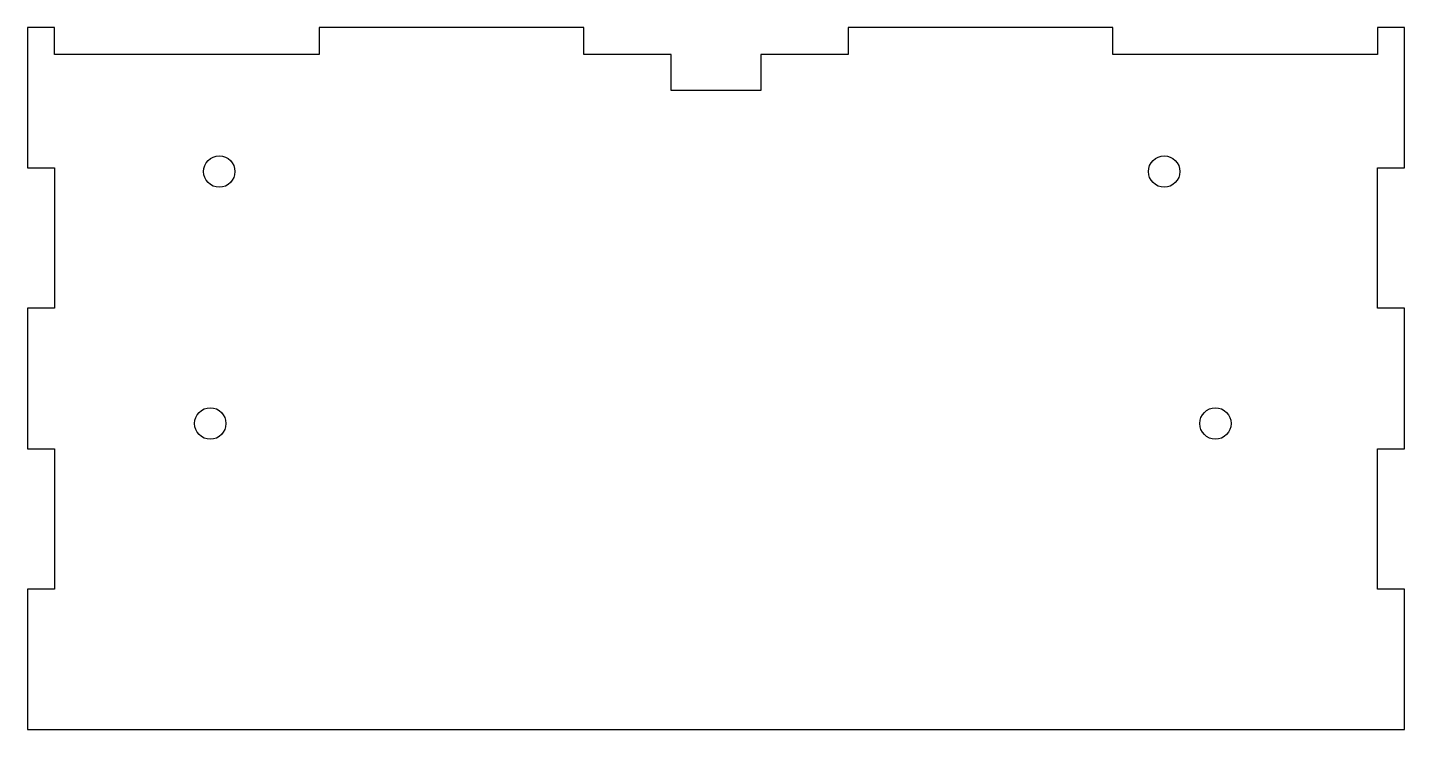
# Model space of a CAD drawing. Header units: millimetres. Extents: x -76 to 76, y -42 to 36.
import ezdxf

# ---------------------------------------------------------------- set-up
doc = ezdxf.new("R2010")
doc.units = ezdxf.units.MM

msp = doc.modelspace()

# ---------------------------------------------------------------- linework, layer by layer
at = {"color": 7, "linetype": 'Continuous', "lineweight": 25}
for p, q in [((-76.5, 36), (-76.5, 20.4)), ((-73.5, 36), (-76.5, 36)), ((-73.5, 33), (-73.5, 36)), ((-44.1, 36), (-44.1, 33)), ((-14.7, 36), (-44.1, 36)), ((-14.7, 33), (-14.7, 36)), ((14.7, 36), (14.7, 33)), ((44.1, 36), (14.7, 36)), ((44.1, 33), (44.1, 36)), ((73.5, 36), (73.5, 33)), ((76.5, 36), (73.5, 36)), ((76.5, 20.4), (76.5, 36)), ((-44.1, 33), (-73.5, 33)), ((-5, 33), (-14.7, 33)), ((-5, 29), (-5, 33)), ((5, 33), (5, 29)), ((14.7, 33), (5, 33)), ((73.5, 33), (44.1, 33)), ((5, 29), (-5, 29)), ((-76.5, 20.4), (-73.5, 20.4)), ((-73.5, 20.4), (-73.5, 4.8)), ((73.5, 20.4), (76.5, 20.4)), ((73.5, 4.8), (73.5, 20.4)), ((-76.5, 4.8), (-76.5, -10.8)), ((-73.5, 4.8), (-76.5, 4.8)), ((76.5, 4.8), (73.5, 4.8)), ((76.5, -10.8), (76.5, 4.8)), ((-76.5, -10.8), (-73.5, -10.8)), ((-73.5, -10.8), (-73.5, -26.4)), ((73.5, -10.8), (76.5, -10.8)), ((73.5, -26.4), (73.5, -10.8)), ((-76.5, -26.4), (-76.5, -42)), ((-73.5, -26.4), (-76.5, -26.4)), ((76.5, -26.4), (73.5, -26.4)), ((76.5, -42), (76.5, -26.4)), ((-76.5, -42), (76.5, -42))]:
    msp.add_line(p, q, dxfattribs=at)
for centre in [(-55.2, 20), (49.8, 20), (-56.2, -8), (55.5, -8)]:
    msp.add_circle(centre, 1.75, dxfattribs=at)

doc.saveas('drawing.dxf')
